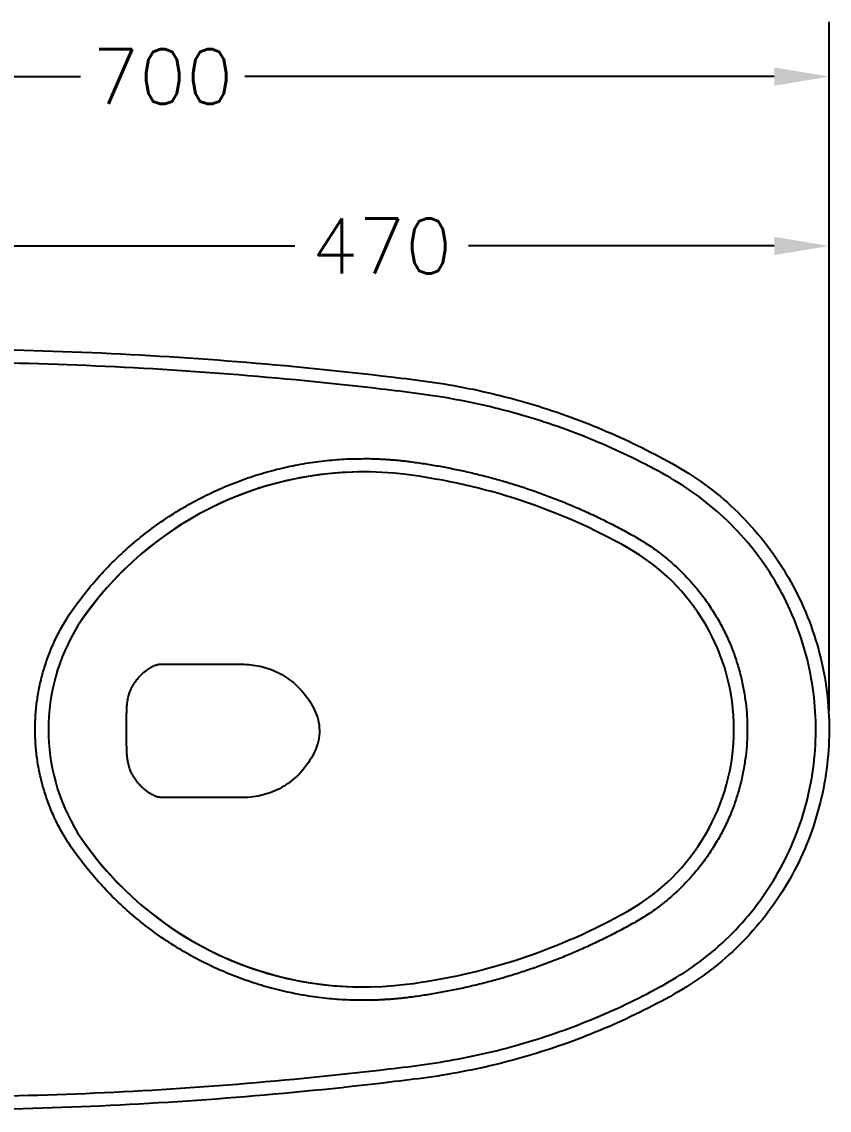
# Model space of a CAD drawing. Extents: x 63834 to 66260, y 58119 to 61549.
# Drawn here: x 64717 to 65141, y 60143 to 60715 of the extents above; entities that cross this region are included whole.
import ezdxf

# ---------------------------------------------------------------- set-up
doc = ezdxf.new("R2010")
doc.units = 0
doc.header["$MEASUREMENT"] = 0
doc.layers.get('Defpoints').update_dxf_attribs({"linetype": 'CONTINUOUS'})
for name, color, linetype in [('1', 7, 'CONTINUOUS'), ('11', 7, 'CONTINUOUS'), ('Dim', 4, 'CONTINUOUS')]:
    doc.layers.add(name, color=color, linetype=linetype)
doc.styles.get("Standard").update_dxf_attribs({"font": 'txt.shx', "bigfont": 'ghs.shx'})
doc.dimstyles.get("Standard").update_dxf_attribs({"dimtxt": 0.18, "dimasz": 0.18, "dimexe": 0.18, "dimexo": 0.0625, "dimgap": 0.09, "dimtad": 0, "dimtih": 1, "dimtoh": 1, "dimdec": 4, "dimzin": 0, "dimdsep": 46, "dimtxsty": 'Standard', "dimcen": 0.09, "dimadec": 0, "dimazin": 0, "dimtfac": 1, "dimtdec": 4, "dimtofl": 0, "dimtmove": 0, "dimatfit": 0, "dimfxl": 0, "dimtolj": 1, "dimtzin": 0, "dimarcsym": 0})

# ---------------------------------------------------------------- blocks, each defined once
blk = doc.blocks.new('*D12')
at = {"layer": 'Defpoints', "color": 0}
for p in [(65140.83, 60596.9), (64670.84, 60342.9), (65140.83, 60342.9)]:
    blk.add_point(p, dxfattribs=at)
at = {"layer": 'Dim', "color": 0, "lineweight": -2}
for p, q in [((64670.84, 60352.9), (64670.84, 60625.7)), ((65140.83, 60352.9), (65140.83, 60625.7)), ((64699.64, 60596.9), (64860.24, 60596.9)), ((65112.03, 60596.9), (64951.44, 60596.9))]:
    blk.add_line(p, q, dxfattribs=at)
at = {"layer": 'Dim', "color": 0}
for points in [[(64699.64, 60601.7), (64699.64, 60592.1), (64670.84, 60596.9)], [(65112.03, 60601.7), (65112.03, 60592.1), (65140.83, 60596.9)]]:
    blk.add_solid(points, dxfattribs=at)
at = {"layer": 'Dim', "color": 0, "insert": (64905.84, 60596.9), "char_height": 28.8, "attachment_point": 5}
blk.add_mtext('\\A1;470', dxfattribs=at)
blk = doc.blocks.new('*D13')
at = {"layer": 'Defpoints', "color": 0}
for p in [(65140.83, 60685.9), (64440.83, 60342.9), (65140.83, 60342.89)]:
    blk.add_point(p, dxfattribs=at)
at = {"layer": 'Dim', "color": 0, "lineweight": -2}
for p, q in [((64440.83, 60352.9), (64440.83, 60714.7)), ((65140.83, 60352.89), (65140.83, 60714.7)), ((64469.63, 60685.9), (64747.63, 60685.9)), ((65112.03, 60685.9), (64834.03, 60685.9))]:
    blk.add_line(p, q, dxfattribs=at)
at = {"layer": 'Dim', "color": 0}
for points in [[(64469.63, 60690.7), (64469.63, 60681.1), (64440.83, 60685.9)], [(65112.03, 60690.7), (65112.03, 60681.1), (65140.83, 60685.9)]]:
    blk.add_solid(points, dxfattribs=at)
at = {"layer": 'Dim', "color": 0, "insert": (64790.83, 60685.9), "char_height": 28.8, "attachment_point": 5}
blk.add_mtext('\\A1;700', dxfattribs=at)

msp = doc.modelspace()

# ---------------------------------------------------------------- linework, layer by layer
at = {"layer": '1', "color": 7}
for p, q in [((64746.15, 60397.15), (64746.15, 60397.15)), ((64746.15, 60288.65), (64746.15, 60288.65))]:
    msp.add_line(p, q, dxfattribs=at)
for centre, radius, start, end in [((64896.31, 60298.57), 179.63, 82.7893, 146.7163), ((64896.31, 60298.57), 179.63, 90, 146.7163), ((64878.95, 60161.34), 317.96, 60.5868, 82.7893), ((64981.31, 60342.9), 109.53, 0.0009, 60.5868), ((64834.59, 60342.9), 103.76, 148.4779, 211.5221), ((64834.59, 60342.9), 103.76, 148.4779, 211.5221), ((64981.31, 60342.9), 109.53, 299.4132, 359.9991), ((64896.31, 60387.23), 179.63, 213.2837, 270), ((64896.31, 60387.23), 179.63, 213.2837, 277.2107), ((64878.95, 60524.46), 317.96, 277.2107, 299.4132)]:
    msp.add_arc(centre, radius, start, end, dxfattribs=at)
for points, knots in [([(64585.4, 60542.9), (64599, 60542.9), (64612.59, 60542.89), (64639.78, 60542.9), (64653.38, 60542.93), (64694.16, 60542.8), (64721.32, 60542.26), (64802.71, 60538.92), (64856.84, 60534.62), (64917.61, 60527.33), (64924.36, 60526.51), (64937.85, 60524.62), (64944.6, 60523.45), (64964.69, 60519.43), (64977.82, 60516.02), (65003.6, 60507.8), (65016.24, 60502.99), (65034.83, 60494.71), (65040.96, 60491.77), (65053.11, 60485.55), (65059.13, 60482.28), (65076.54, 60471.64), (65087.09, 60463.09), (65106.07, 60443.26), (65114.1, 60432.34), (65124.01, 60414.52), (65126.98, 60408.29), (65132.02, 60395.62), (65134.12, 60389.18), (65137.49, 60376.07), (65138.77, 60369.4), (65140.46, 60355.83), (65140.86, 60348.97), (65140.8, 60335.39), (65140.34, 60328.64), (65138.56, 60315.19), (65137.23, 60308.48), (65131.94, 60288.62), (65126.81, 60276.09), (65116.74, 60258.32), (65112.96, 60252.55), (65104.78, 60241.66), (65100.37, 60236.51), (65090.93, 60226.81), (65085.89, 60222.25), (65075.17, 60213.73), (65069.54, 60209.82), (65057.88, 60202.83), (65051.91, 60199.6), (65039.79, 60193.46), (65033.65, 60190.54), (65014.94, 60182.28), (65002.21, 60177.5), (64976.48, 60169.41), (64963.44, 60166.08), (64943.62, 60162.17), (64936.97, 60161.03), (64923.57, 60159.19), (64916.85, 60158.37), (64856.3, 60151.14), (64802.17, 60146.84), (64720.92, 60143.52), (64693.82, 60142.99), (64653.17, 60142.86), (64639.61, 60142.9), (64612.51, 60142.9), (64598.96, 60142.9), (64585.4, 60142.9)], [0, 0, 0, 0, 0.03125, 0.03125, 0.0625, 0.0625, 0.125, 0.125, 0.25, 0.25, 0.265625, 0.265625, 0.28125, 0.28125, 0.3125, 0.3125, 0.34375, 0.34375, 0.359375, 0.359375, 0.375, 0.375, 0.40625, 0.40625, 0.4375, 0.4375, 0.453125, 0.453125, 0.46875, 0.46875, 0.484375, 0.484375, 0.5, 0.5, 0.515625, 0.515625, 0.53125, 0.53125, 0.5625, 0.5625, 0.578125, 0.578125, 0.59375, 0.59375, 0.609375, 0.609375, 0.625, 0.625, 0.640625, 0.640625, 0.65625, 0.65625, 0.6875, 0.6875, 0.71875, 0.71875, 0.734375, 0.734375, 0.75, 0.75, 0.875, 0.875, 0.9375, 0.9375, 0.96875, 0.96875, 1, 1, 1, 1]), ([(64585.4, 60149.9), (64598.73, 60149.9), (64612.05, 60149.9), (64638.69, 60149.9), (64652.02, 60149.86), (64691.98, 60149.97), (64718.62, 60150.47), (64798.5, 60153.63), (64851.69, 60157.79), (64917.87, 60165.51), (64931.1, 60167.05), (64957.17, 60171.83), (64970.03, 60174.93), (64995.41, 60182.55), (65007.93, 60187.07), (65026.44, 60194.95), (65032.52, 60197.74), (65044.51, 60203.65), (65050.43, 60206.74), (65062.02, 60213.37), (65067.66, 60216.98), (65078.43, 60225.11), (65083.51, 60229.48), (65093.01, 60238.83), (65097.45, 60243.8), (65105.67, 60254.33), (65109.48, 60259.95), (65119.65, 60277.29), (65124.83, 60289.56), (65130.18, 60309.02), (65131.53, 60315.63), (65133.33, 60328.85), (65133.8, 60335.49), (65133.86, 60348.84), (65133.45, 60355.59), (65131.75, 60368.92), (65130.47, 60375.47), (65127.06, 60388.34), (65124.94, 60394.66), (65119.84, 60407.08), (65116.85, 60413.16), (65110.19, 60424.73), (65106.5, 60430.27), (65098.4, 60440.87), (65093.97, 60445.94), (65084.45, 60455.46), (65079.42, 60459.87), (65068.85, 60467.98), (65063.29, 60471.65), (65051.7, 60478.38), (65045.73, 60481.52), (65033.74, 60487.48), (65027.68, 60490.29), (65009.32, 60498.19), (64996.83, 60502.76), (64971.38, 60510.51), (64958.4, 60513.69), (64931.95, 60518.63), (64918.67, 60520.19), (64852.28, 60527.96), (64799.05, 60532.13), (64719.03, 60535.32), (64692.33, 60535.82), (64652.24, 60535.93), (64638.87, 60535.9), (64612.13, 60535.89), (64598.77, 60535.9), (64585.4, 60535.9)], [0, 0, 0, 0, 0.03125, 0.03125, 0.0625, 0.0625, 0.125, 0.125, 0.25, 0.25, 0.28125, 0.28125, 0.3125, 0.3125, 0.34375, 0.34375, 0.359375, 0.359375, 0.375, 0.375, 0.390625, 0.390625, 0.40625, 0.40625, 0.421875, 0.421875, 0.4375, 0.4375, 0.46875, 0.46875, 0.484375, 0.484375, 0.5, 0.5, 0.515625, 0.515625, 0.53125, 0.53125, 0.546875, 0.546875, 0.5625, 0.5625, 0.578125, 0.578125, 0.59375, 0.59375, 0.609375, 0.609375, 0.625, 0.625, 0.640625, 0.640625, 0.65625, 0.65625, 0.6875, 0.6875, 0.71875, 0.71875, 0.75, 0.75, 0.875, 0.875, 0.9375, 0.9375, 0.96875, 0.96875, 1, 1, 1, 1])]:
    msp.add_open_spline(points, degree=3, knots=knots, dxfattribs=at)
for points, weights, knots in [([(64740.24, 60400.9), (64795.51, 60485.2), (64896.31, 60485.2), (64908.07, 60485.2), (64919.73, 60483.72)], [0.862589604323, 0.817175885696, 1, 0.974564811107, 0.95354726518], [0.590304, 0.590304, 0.590304, 1.570796, 1.570796, 1.707206, 1.707206, 1.707206]), ([(64740.24, 60284.9), (64723.83, 60311.58), (64723.83, 60342.9), (64723.83, 60374.22), (64740.24, 60400.9)], [0.865371219446, 0.895154844487, 1, 0.895154844468, 0.865371219436], [5.720897, 5.720897, 5.720897, 6.283185, 6.283185, 6.845473, 6.845473, 6.845473]), ([(64919.73, 60202.07), (64908.07, 60200.6), (64896.31, 60200.6), (64795.51, 60200.6), (64740.24, 60284.9)], [0.953547265214, 0.974564811127, 1, 0.817175885677, 0.862589604332], [4.575979, 4.575979, 4.575979, 4.712389, 4.712389, 5.692881, 5.692881, 5.692881])]:
    msp.add_rational_spline(points, weights, degree=2, knots=knots, dxfattribs=at)
for points, weights in [([(64919.73, 60483.72), (64982.99, 60475.72), (65038.53, 60444.4)], [0.95354726518, 0.893538328069, 0.869542322231]), ([(65038.53, 60444.4), (65097.83, 60410.97), (65097.83, 60342.9)], [0.869542322231, 0.805165020602, 0.999994341338]), ([(65097.83, 60342.9), (65097.83, 60274.82), (65038.53, 60241.39)], [0.999993568632, 0.805165148246, 0.869542322243]), ([(65038.53, 60241.39), (64982.99, 60210.08), (64919.73, 60202.07)], [0.869542322243, 0.893538328091, 0.953547265214])]:
    msp.add_rational_spline(points, weights, degree=2, dxfattribs=at)
for points in [[(65140.36, 60355.17), (65140.36, 60355.17), (65140.36, 60355.17)], [(65140.36, 60330.63), (65140.36, 60330.63), (65140.36, 60330.63)]]:
    msp.add_open_spline(points, degree=2, dxfattribs=at)
at = {"layer": '11', "color": 7}
for points, knots in [([(64781.39, 60373.21), (64781.4, 60373.21), (64781.79, 60373.53), (64782.47, 60374.03), (64783.33, 60374.65), (64783.93, 60375.07), (64784.34, 60375.34), (64784.52, 60375.45), (64784.56, 60375.47), (64784.57, 60375.47), (64784.57, 60375.47), (64784.57, 60375.47), (64784.57, 60375.47), (64784.57, 60375.47), (64784.72, 60375.56), (64785.19, 60375.82), (64786.04, 60376.24), (64786.92, 60376.61), (64787.57, 60376.84), (64788.03, 60376.97), (64788.12, 60376.99), (64788.06, 60376.98), (64788.18, 60377), (64788.38, 60377.04), (64788.59, 60377.06), (64788.64, 60377.06)], [0, 0, 0, 0, 0.00105, 0.075252, 0.131784, 0.176179, 0.212986, 0.249342, 0.262833, 0.264262, 0.264741, 0.264749, 0.264751, 0.264751, 0.264751, 0.306755, 0.420784, 0.524297, 0.619726, 0.708562, 0.747639, 0.788425, 0.881366, 0.974709, 1, 1, 1, 1]), ([(64788.81, 60377.13), (64788.81, 60377.13), (64788.83, 60377.14), (64788.77, 60377.13), (64788.73, 60377.13), (64788.97, 60377.14), (64789.44, 60377.15), (64790.08, 60377.16), (64790.59, 60377.16), (64790.84, 60377.16)], [0, 0, 0, 0, 0.034684, 0.231717, 0.368326, 0.516598, 0.674164, 0.851079, 1, 1, 1, 1]), ([(64829.98, 60377.15), (64831.54, 60377.15), (64833.16, 60377.17), (64836.41, 60377.03), (64838.02, 60376.85), (64842.83, 60376.05), (64846, 60375.13), (64851.99, 60372.61), (64854.87, 60370.97), (64860.16, 60367.08), (64862.55, 60364.83), (64864.69, 60362.29)], [0, 0, 0, 0, 0.125, 0.125, 0.25, 0.25, 0.5, 0.5, 0.75, 0.75, 1, 1, 1, 1]), ([(64777.29, 60315.55), (64777.25, 60315.6), (64776.93, 60315.98), (64776.39, 60316.74), (64775.64, 60317.91), (64774.86, 60319.29), (64774.1, 60320.87), (64773.47, 60322.5), (64772.97, 60324.07), (64772.58, 60325.72), (64772.25, 60327.74), (64772.07, 60329.64), (64772, 60331.2), (64771.97, 60332.37), (64771.91, 60334.72), (64771.84, 60338.27), (64771.8, 60342.95), (64771.82, 60347.02), (64771.89, 60350.51), (64771.95, 60353.2), (64772.12, 60355.78), (64772.37, 60357.91), (64772.7, 60359.68), (64773.09, 60361.13), (64773.6, 60362.61), (64774.29, 60364.25), (64775.13, 60365.9), (64776.07, 60367.46), (64776.84, 60368.57), (64777.29, 60369.13), (64777.39, 60369.24)], [0, 0, 0, 0, 0.003836, 0.029257, 0.054287, 0.081522, 0.114956, 0.147522, 0.173678, 0.201145, 0.237427, 0.283083, 0.303154, 0.322305, 0.344407, 0.427454, 0.509368, 0.590508, 0.641094, 0.693229, 0.732755, 0.778423, 0.807285, 0.82862, 0.857192, 0.889651, 0.923079, 0.957062, 0.99072, 1, 1, 1, 1]), ([(64777.37, 60369.23), (64777.65, 60369.58), (64778.31, 60370.36), (64779.4, 60371.5), (64780.27, 60372.31), (64781.03, 60372.97), (64781.35, 60373.24), (64781.52, 60373.39)], [0, 0, 0, 0, 0.213231, 0.495514, 0.798829, 0.893178, 1, 1, 1, 1]), ([(64870.58, 60353.11), (64871.36, 60351.46), (64871.98, 60349.76), (64872.86, 60346.24), (64873.12, 60344.38), (64873.21, 60338.83), (64872.37, 60335.14), (64870.86, 60331.81)], [0, 0, 0, 0, 0.25, 0.25, 0.5, 0.5, 1, 1, 1, 1]), ([(64780.42, 60312.13), (64780.07, 60312.47), (64779.54, 60312.99), (64778.9, 60313.65), (64778.18, 60314.43), (64777.64, 60315.07), (64777.27, 60315.53)], [0, 0, 0, 0, 0.293395, 0.46539, 0.624709, 1, 1, 1, 1]), ([(64789.47, 60307.23), (64789.21, 60307.26), (64788.74, 60307.31), (64788.21, 60307.41), (64787.87, 60307.51), (64787.75, 60307.54), (64787.55, 60307.61), (64787.15, 60307.76), (64786.54, 60308.01), (64785.61, 60308.46), (64784.55, 60309.04), (64783.42, 60309.75), (64782.38, 60310.5), (64781.71, 60311.04), (64781.07, 60311.59), (64780.61, 60311.98), (64780.35, 60312.22), (64780.34, 60312.23)], [0, 0, 0, 0, 0.109956, 0.227604, 0.347871, 0.381243, 0.412196, 0.443843, 0.53062, 0.61712, 0.704415, 0.792019, 0.878824, 0.918754, 0.953389, 0.999479, 1, 1, 1, 1]), ([(64856.65, 60314.53), (64853.76, 60312.51), (64850.61, 60310.87), (64844.01, 60308.46), (64840.51, 60307.68), (64837.04, 60307.34)], [0, 0, 0, 0, 0.5, 0.5, 1, 1, 1, 1]), ([(64795.54, 60307.15), (64794.8, 60307.15), (64792.85, 60307.15), (64790.71, 60307.15), (64789.31, 60307.15), (64789.12, 60307.15)], [0, 0, 0, 0, 0.34181, 0.906567, 1, 1, 1, 1]), ([(64793.07, 60307.09), (64792.39, 60307.09), (64791.43, 60307.1), (64790.38, 60307.12), (64789.93, 60307.13), (64789.76, 60307.14), (64789.71, 60307.14), (64789.7, 60307.14), (64789.7, 60307.14), (64789.7, 60307.14), (64789.7, 60307.14), (64789.7, 60307.14), (64789.7, 60307.14), (64789.43, 60307.15), (64789.56, 60307.15), (64789.44, 60307.16), (64789.42, 60307.16)], [0, 0, 0, 0, 0.350219, 0.518313, 0.599415, 0.618222, 0.62563, 0.626083, 0.626262, 0.626306, 0.626317, 0.626321, 0.626322, 0.626322, 0.864884, 1, 1, 1, 1]), ([(64831.35, 60307.15), (64824.64, 60307.15), (64818.07, 60307.15), (64808.42, 60307.15), (64805.2, 60307.15), (64798.9, 60307.15), (64795.84, 60307.16), (64792.78, 60307.15)], [0, 0, 0, 0, 0.494382, 0.494382, 0.747191, 0.747191, 1, 1, 1, 1])]:
    msp.add_open_spline(points, degree=3, knots=knots, dxfattribs=at)
msp.add_rational_spline([(64788.63, 60377.12), (64788.72, 60377.12), (64788.81, 60377.13)], [0.997740782843, 0.998833743659, 0.999934989272], degree=2, dxfattribs=at)
for points, degree in [([(64790.08, 60377.16), (64790.37, 60377.16), (64790.67, 60377.16), (64790.99, 60377.16)], 3), ([(64790.99, 60377.16), (64802.94, 60377.14), (64816.28, 60377.15), (64829.98, 60377.15)], 3), ([(64864.69, 60362.29), (64867.08, 60359.46), (64869.02, 60356.38), (64870.58, 60353.11)], 3), ([(64870.86, 60331.81), (64869.29, 60328.33), (64867.31, 60325.05), (64864.83, 60322.05)], 3), ([(64864.83, 60322.05), (64862.44, 60319.16), (64859.68, 60316.64), (64856.65, 60314.53)], 3), ([(64792.78, 60307.15), (64792.06, 60307.15), (64791.39, 60307.14), (64790.78, 60307.14)], 3), ([(64793.09, 60307.09), (64793.08, 60307.09), (64793.07, 60307.09)], 2), ([(64831.81, 60307.15), (64831.66, 60307.15), (64831.51, 60307.15), (64831.35, 60307.15)], 3), ([(64837.04, 60307.34), (64835.28, 60307.18), (64833.53, 60307.15), (64831.81, 60307.15)], 3)]:
    msp.add_open_spline(points, degree=degree, dxfattribs=at)
msp.add_rational_spline([(64780.43, 60312.14), (64780.4, 60312.17), (64780.37, 60312.2), (64780.36, 60312.21), (64780.34, 60312.23)], [0.997477239808, 0.998733140318, 1, 0.999344491059, 0.998691916239], degree=2, knots=[6.2763911, 6.2763911, 6.2763911, 6.28318531, 6.28318531, 6.28670082, 6.28670082, 6.28670082], dxfattribs=at)

# ---------------------------------------------------------------- dimensions: what is measured, and where the dimension line sits
at = {"layer": 'Dim', "color": 0}
for base, p1, p2, picture, middle in [((65140.83, 60685.9), (64440.83, 60342.9), (65140.83, 60342.89), '*D13', (64790.83, 60685.9)), ((65140.83, 60596.9), (64670.84, 60342.9), (65140.83, 60342.9), '*D12', (64905.84, 60596.9))]:
    dim = msp.add_linear_dim(base=base, p1=p1, p2=p2, dimstyle='Standard', override={"dimscale": 160, "dimgap": 0.06, "dimdec": 0, "dimatfit": 3}, dxfattribs=at)
    dim.commit()
    dim.dimension.update_dxf_attribs({"geometry": picture, "text_midpoint": middle})

doc.saveas('drawing.dxf')
